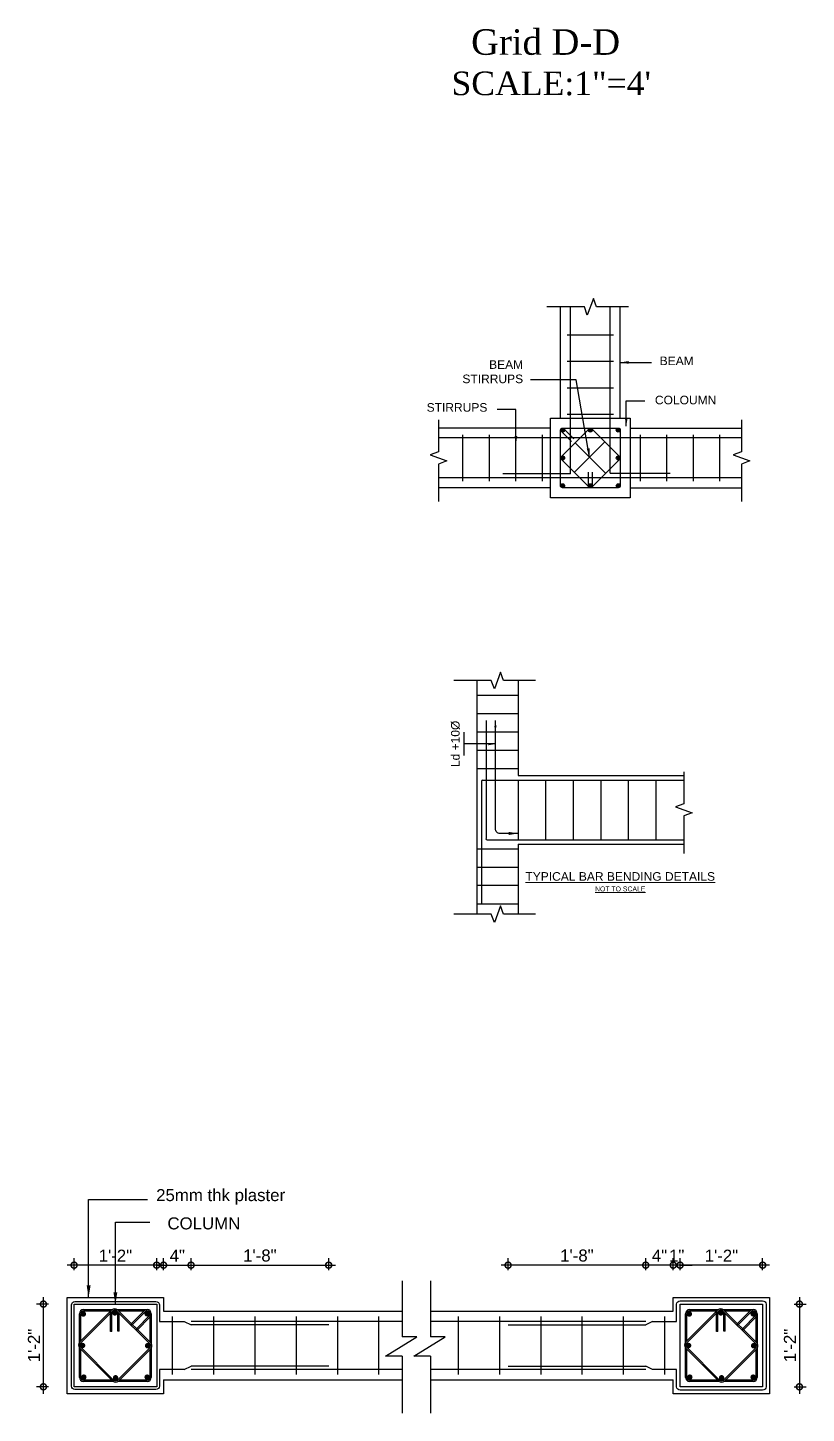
# Model space of a CAD drawing. Header units: inches. Extents: x -2812 to 9774, y -15726 to -746.
# Drawn here: x -1255 to -938, y -15164 to -14600 of the extents above; entities that cross this region are included whole.
import ezdxf

# ---------------------------------------------------------------- set-up
doc = ezdxf.new("R2010")
doc.units = ezdxf.units.IN
doc.header["$LTSCALE"] = 17
doc.header["$MEASUREMENT"] = 0
for name, color, linetype, lineweight in [('1', 7, 'Continuous', 25), ('15 TEXT', 7, 'Continuous', 15), ('25 BOT BAR', 12, 'Continuous', 25), ('Rebar', 250, 'Continuous', 30), ('ren', 12, 'Continuous', 25), ('STIRRUPS', 4, 'Continuous', 30), ('TEXT', 231, 'Continuous', 20), ('WALL', 1, 'Continuous', 35)]:
    doc.layers.add(name, color=color, linetype=linetype, lineweight=lineweight)
for name, color, linetype in [('border', 241, 'Continuous'), ('Boundries', 240, 'Continuous'), ('break line', 142, 'Continuous'), ('Dim', 1, 'Continuous'), ('EWALL-MD', 251, 'Continuous')]:
    doc.layers.add(name, color=color, linetype=linetype)
doc.styles.add('1-96', font='arial.ttf', dxfattribs={"height": 7})
doc.styles.add('ARIAL', font='arial.ttf')
doc.dimstyles.new('1-96', dxfattribs={"dimtxt": 7, "dimasz": 7, "dimexe": 4, "dimexo": 1, "dimgap": 2, "dimtad": 1, "dimdec": 0, "dimzin": 0, "dimdsep": 46, "dimlunit": 4, "dimtxsty": '1-96', "dimblk": 'DOTSMALL', "dimcen": 3, "dimdle": 4, "dimclrd": 256, "dimclre": 256, "dimclrt": 6, "dimadec": 0, "dimazin": 0, "dimtfac": 1, "dimtdec": 0, "dimtix": 1, "dimtofl": 0, "dimtmove": 1, "dimatfit": 3, "dimfxl": 3, "dimfxlon": 1, "dimtolj": 1, "dimtzin": 0, "dimlwd": -1, "dimlwe": -1, "dimarcsym": 0})
doc.dimstyles.new('4 times', dxfattribs={"dimtxt": 7, "dimasz": 7, "dimexe": 4, "dimexo": 1, "dimgap": 2, "dimtad": 1, "dimdec": 0, "dimlfac": 0.25, "dimzin": 0, "dimdsep": 46, "dimlunit": 4, "dimtxsty": '1-96', "dimblk": 'DOTSMALL', "dimcen": 3, "dimdle": 4, "dimclrd": 256, "dimclre": 256, "dimclrt": 6, "dimadec": 0, "dimazin": 0, "dimtfac": 1, "dimtdec": 0, "dimtix": 1, "dimtofl": 0, "dimtmove": 1, "dimatfit": 3, "dimfxl": 3, "dimfxlon": 1, "dimtolj": 1, "dimtzin": 0, "dimlwd": -1, "dimlwe": -1, "dimarcsym": 0})

# ---------------------------------------------------------------- blocks, each defined once
blk = doc.blocks.new('YJTJ')
at = {"layer": 'border'}
for p, q in [((41505.8, -7233), (41505.8, -7423.1)), ((41539.4, -7233), (41539.4, -7310.3)), ((41539.4, -7310.3), (41674.2, -7310.3)), ((41539.4, -7366.3), (41539.4, -7423.1)), ((41539.4, -7366.3), (41674.2, -7366.3))]:
    blk.add_line(p, q, dxfattribs=at)
at = {"layer": 'break line', "linetype": 'Continuous'}
for points in [[(41553.5, -7233), (41527.6, -7233), (41525.1, -7226.2), (41520.1, -7239.8), (41517.6, -7233), (41487.2, -7233)], [(41674.2, -7307.4), (41674.2, -7333.4), (41667.4, -7335.9), (41681.1, -7340.8), (41674.2, -7343.3), (41674.2, -7373.7)], [(41553.5, -7423.1), (41527.6, -7423.1), (41525.1, -7416.3), (41520.1, -7430), (41517.6, -7423.1), (41487.2, -7423.1)]]:
    blk.add_lwpolyline(points, dxfattribs=at)
at = {"layer": 'Dim'}
for p, q in [((41495.1, -7275.2), (41495.1, -7294.1)), ((41520.9, -7284.7), (41495.1, -7284.7))]:
    blk.add_line(p, q, dxfattribs=at)
blk.add_lwpolyline([(41539.4, -7357.5), (41524.6, -7357.5, -0.414214), (41520.9, -7353.8), (41520.9, -7265.5)], format="xyb", dxfattribs=at)
for points in [[(41520, -7271.2), (41520.9, -7265.5), (41521.9, -7271.1)], [(41515.3, -7283.8), (41520.9, -7284.7), (41515.3, -7285.7)], [(41531.6, -7356.2), (41539.4, -7357.5), (41531.6, -7358.8)]]:
    blk.add_solid(points, dxfattribs=at)
at = {"layer": 'Rebar'}
for p, q in [((41513.3, -7265.5), (41513.3, -7361.7)), ((41509.6, -7315), (41509.6, -7414.9)), ((41510.5, -7314.1), (41674.2, -7314.1)), ((41514.2, -7362.6), (41674.2, -7362.6))]:
    blk.add_line(p, q, dxfattribs=at)
for centre, start, end in [((41510.5, -7315), 90, 180), ((41514.2, -7361.7), 180, 270)]:
    blk.add_arc(centre, 0.933, start, end, dxfattribs=at)
at = {"layer": 'STIRRUPS'}
for p, q in [((41539.4, -7245.1), (41505.8, -7245.1)), ((41539.4, -7260.1), (41505.8, -7260.1)), ((41539.4, -7275), (41505.8, -7275)), ((41539.4, -7289.9), (41505.8, -7289.9)), ((41539.4, -7304.9), (41505.8, -7304.9)), ((41539.4, -7314.1), (41539.4, -7362.6)), ((41561.8, -7314.1), (41561.8, -7362.6)), ((41584.2, -7314.1), (41584.2, -7362.6)), ((41606.6, -7314.1), (41606.6, -7362.6)), ((41629, -7314.1), (41629, -7362.6)), ((41651.4, -7314.1), (41651.4, -7362.6)), ((41539.4, -7370.2), (41505.8, -7370.2)), ((41539.4, -7385.1), (41505.8, -7385.1)), ((41539.4, -7400), (41505.8, -7400)), ((41539.4, -7415), (41505.8, -7415))]:
    blk.add_line(p, q, dxfattribs=at)
at = {"layer": 'TEXT', "insert": (41484.8, -7303.5), "char_height": 7, "attachment_point": 1, "rotation": 90, "style": '1-96'}
blk.add_mtext('Ld +10%%c', dxfattribs=at)
at = {"layer": 'TEXT', "ltscale": 0.5, "insert": (41622.5, -7389), "char_height": 7, "attachment_point": 2, "style": '1-96'}
blk.add_mtext('{\\LTYPICAL BAR BENDING DETAILS\\P\\H0.5714x;NOT TO SCALE}', dxfattribs=at)
blk = doc.blocks.new('_DotSmall')
at = {"color": 0, "const_width": 0.5}
blk.add_lwpolyline([(-0.0625, 0, 1), (0.0625, 0, 1)], format="xyb", close=True, dxfattribs=at)
blk = doc.blocks.new('*D2776')
at = {"layer": 'Defpoints', "color": 0, "linetype": 'Continuous', "transparency": 16777216}
for p in [(226.5, 609.18), (210.5, 582.45), (226.5, 574.45)]:
    blk.add_point(p, dxfattribs=at)
at = {"layer": 'Dim', "transparency": 16777216}
for p, q in [((210.5, 606.18), (210.5, 613.18)), ((226.5, 606.18), (226.5, 613.18)), ((206.5, 609.18), (230.5, 609.18))]:
    blk.add_line(p, q, dxfattribs=at)
at = {"layer": 'Dim', "linetype": 'Continuous', "transparency": 16777216, "xscale": 7, "yscale": 7, "zscale": 7, "rotation": 180}
blk.add_blockref('_DotSmall', (210.5, 609.18), dxfattribs=at)
at = {"layer": 'Dim', "linetype": 'Continuous', "transparency": 16777216, "xscale": 7, "yscale": 7, "zscale": 7}
blk.add_blockref('_DotSmall', (226.5, 609.18), dxfattribs=at)
at = {"layer": 'Dim', "color": 6, "linetype": 'Continuous', "transparency": 16777216, "insert": (218.5, 614.68), "char_height": 7, "attachment_point": 5, "style": '1-96'}
blk.add_mtext('\\A1;4"', dxfattribs=at)
blk = doc.blocks.new('*D2777')
at = {"layer": 'Defpoints', "color": 0, "linetype": 'Continuous', "transparency": 16777216}
for p in [(306.5, 609.18), (226.5, 574.45), (306.5, 574.45)]:
    blk.add_point(p, dxfattribs=at)
at = {"layer": 'Dim', "transparency": 16777216}
for p, q in [((226.5, 606.18), (226.5, 613.18)), ((306.5, 606.18), (306.5, 613.18)), ((222.5, 609.18), (310.5, 609.18))]:
    blk.add_line(p, q, dxfattribs=at)
at = {"layer": 'Dim', "linetype": 'Continuous', "transparency": 16777216, "xscale": 7, "yscale": 7, "zscale": 7, "rotation": 180}
blk.add_blockref('_DotSmall', (226.5, 609.18), dxfattribs=at)
at = {"layer": 'Dim', "linetype": 'Continuous', "transparency": 16777216, "xscale": 7, "yscale": 7, "zscale": 7}
blk.add_blockref('_DotSmall', (306.5, 609.18), dxfattribs=at)
at = {"layer": 'Dim', "color": 6, "linetype": 'Continuous', "transparency": 16777216, "insert": (266.5, 614.75), "char_height": 7, "attachment_point": 5, "style": '1-96'}
blk.add_mtext('\\A1;1\'-8"', dxfattribs=at)
blk = doc.blocks.new('*D2778')
at = {"layer": 'Defpoints', "color": 0, "linetype": 'Continuous', "transparency": 16777216}
for p in [(510.82, 609.18), (510.82, 586.45), (558.82, 586.45)]:
    blk.add_point(p, dxfattribs=at)
at = {"layer": 'Dim', "transparency": 16777216}
for p, q in [((510.82, 606.18), (510.82, 613.18)), ((558.82, 606.18), (558.82, 613.18)), ((562.82, 609.18), (506.82, 609.18))]:
    blk.add_line(p, q, dxfattribs=at)
at = {"layer": 'Dim', "linetype": 'Continuous', "transparency": 16777216, "xscale": 7, "yscale": 7, "zscale": 7, "rotation": 180}
blk.add_blockref('_DotSmall', (510.82, 609.18), dxfattribs=at)
at = {"layer": 'Dim', "linetype": 'Continuous', "transparency": 16777216, "xscale": 7, "yscale": 7, "zscale": 7}
blk.add_blockref('_DotSmall', (558.82, 609.18), dxfattribs=at)
at = {"layer": 'Dim', "color": 6, "linetype": 'Continuous', "transparency": 16777216, "insert": (534.82, 614.69), "char_height": 7, "attachment_point": 5, "style": '1-96'}
blk.add_mtext('\\A1;1\'-2"', dxfattribs=at)
blk = doc.blocks.new('*D2779')
at = {"layer": 'Defpoints', "color": 0, "linetype": 'Continuous', "transparency": 16777216}
for p in [(510.82, 609.18), (506.82, 582.45), (510.82, 586.45)]:
    blk.add_point(p, dxfattribs=at)
at = {"layer": 'Dim', "transparency": 16777216}
for p, q in [((506.82, 606.18), (506.82, 613.18)), ((510.82, 606.18), (510.82, 613.18)), ((506.82, 609.18), (499.82, 609.18)), ((510.82, 609.18), (517.82, 609.18))]:
    blk.add_line(p, q, dxfattribs=at)
at = {"layer": 'Dim', "linetype": 'Continuous', "transparency": 16777216, "xscale": 7, "yscale": 7, "zscale": 7}
blk.add_blockref('_DotSmall', (506.82, 609.18), dxfattribs=at)
at = {"layer": 'Dim', "linetype": 'Continuous', "transparency": 16777216, "xscale": 7, "yscale": 7, "zscale": 7, "rotation": 180}
blk.add_blockref('_DotSmall', (510.82, 609.18), dxfattribs=at)
at = {"layer": 'Dim', "color": 6, "linetype": 'Continuous', "transparency": 16777216, "insert": (508.82, 614.69), "char_height": 7, "attachment_point": 5, "style": '1-96'}
blk.add_mtext('\\A1;1"', dxfattribs=at)
blk = doc.blocks.new('*D2780')
at = {"layer": 'Defpoints', "color": 0, "linetype": 'Continuous', "transparency": 16777216}
for p in [(490.82, 609.18), (506.82, 582.54), (490.82, 574.45)]:
    blk.add_point(p, dxfattribs=at)
at = {"layer": 'Dim', "transparency": 16777216}
for p, q in [((490.82, 606.18), (490.82, 613.18)), ((506.82, 606.18), (506.82, 613.18)), ((510.82, 609.18), (486.82, 609.18))]:
    blk.add_line(p, q, dxfattribs=at)
at = {"layer": 'Dim', "linetype": 'Continuous', "transparency": 16777216, "xscale": 7, "yscale": 7, "zscale": 7, "rotation": 180}
blk.add_blockref('_DotSmall', (490.82, 609.18), dxfattribs=at)
at = {"layer": 'Dim', "linetype": 'Continuous', "transparency": 16777216, "xscale": 7, "yscale": 7, "zscale": 7}
blk.add_blockref('_DotSmall', (506.82, 609.18), dxfattribs=at)
at = {"layer": 'Dim', "color": 6, "linetype": 'Continuous', "transparency": 16777216, "insert": (498.82, 614.68), "char_height": 7, "attachment_point": 5, "style": '1-96'}
blk.add_mtext('\\A1;4"', dxfattribs=at)
blk = doc.blocks.new('*D2781')
at = {"layer": 'Defpoints', "color": 0, "linetype": 'Continuous', "transparency": 16777216}
for p in [(410.82, 609.18), (410.82, 574.45), (490.82, 574.54)]:
    blk.add_point(p, dxfattribs=at)
at = {"layer": 'Dim', "transparency": 16777216}
for p, q in [((410.82, 606.18), (410.82, 613.18)), ((490.82, 606.18), (490.82, 613.18)), ((494.82, 609.18), (406.82, 609.18))]:
    blk.add_line(p, q, dxfattribs=at)
at = {"layer": 'Dim', "linetype": 'Continuous', "transparency": 16777216, "xscale": 7, "yscale": 7, "zscale": 7, "rotation": 180}
blk.add_blockref('_DotSmall', (410.82, 609.18), dxfattribs=at)
at = {"layer": 'Dim', "linetype": 'Continuous', "transparency": 16777216, "xscale": 7, "yscale": 7, "zscale": 7}
blk.add_blockref('_DotSmall', (490.82, 609.18), dxfattribs=at)
at = {"layer": 'Dim', "color": 6, "linetype": 'Continuous', "transparency": 16777216, "insert": (450.82, 614.75), "char_height": 7, "attachment_point": 5, "style": '1-96'}
blk.add_mtext('\\A1;1\'-8"', dxfattribs=at)
blk = doc.blocks.new('*D2775')
at = {"layer": 'Defpoints', "color": 0, "linetype": 'Continuous', "transparency": 16777216}
for p in [(158.5, 609.18), (158.5, 586.45), (206.5, 586.45)]:
    blk.add_point(p, dxfattribs=at)
at = {"layer": 'Dim', "transparency": 16777216}
for p, q in [((158.5, 606.18), (158.5, 613.18)), ((206.5, 606.18), (206.5, 613.18)), ((210.5, 609.18), (154.5, 609.18))]:
    blk.add_line(p, q, dxfattribs=at)
at = {"layer": 'Dim', "linetype": 'Continuous', "transparency": 16777216, "xscale": 7, "yscale": 7, "zscale": 7, "rotation": 180}
blk.add_blockref('_DotSmall', (158.5, 609.18), dxfattribs=at)
at = {"layer": 'Dim', "linetype": 'Continuous', "transparency": 16777216, "xscale": 7, "yscale": 7, "zscale": 7}
blk.add_blockref('_DotSmall', (206.5, 609.18), dxfattribs=at)
at = {"layer": 'Dim', "color": 6, "linetype": 'Continuous', "transparency": 16777216, "insert": (182.5, 614.69), "char_height": 7, "attachment_point": 5, "style": '1-96'}
blk.add_mtext('\\A1;1\'-2"', dxfattribs=at)
blk = doc.blocks.new('*D2782')
at = {"layer": 'Defpoints', "color": 0, "linetype": 'Continuous', "transparency": 16777216}
for p in [(140.65, 586.54), (158.5, 586.54), (158.5, 538.45)]:
    blk.add_point(p, dxfattribs=at)
at = {"layer": 'Dim', "transparency": 16777216}
for p, q in [((140.65, 534.45), (140.65, 590.54)), ((143.65, 586.54), (136.65, 586.54)), ((143.65, 538.45), (136.65, 538.45))]:
    blk.add_line(p, q, dxfattribs=at)
at = {"layer": 'Dim', "linetype": 'Continuous', "transparency": 16777216, "xscale": 7, "yscale": 7, "zscale": 7}
for p, rotation in [((140.65, 586.54), 90), ((140.65, 538.45), 270)]:
    blk.add_blockref('_DotSmall', p, dxfattribs=dict(at, rotation=rotation))
at = {"layer": 'Dim', "color": 6, "linetype": 'Continuous', "transparency": 16777216, "insert": (135.13, 562.49), "char_height": 7, "attachment_point": 5, "rotation": 90, "style": '1-96'}
blk.add_mtext('\\A1;1\'-2"', dxfattribs=at)
blk = doc.blocks.new('*D2783')
at = {"layer": 'Defpoints', "color": 0, "linetype": 'Continuous', "transparency": 16777216}
for p in [(558.82, 586.54), (558.82, 538.45), (580.18, 538.45)]:
    blk.add_point(p, dxfattribs=at)
at = {"layer": 'Dim', "transparency": 16777216}
for p, q in [((580.18, 590.54), (580.18, 534.45)), ((577.18, 586.54), (584.18, 586.54)), ((577.18, 538.45), (584.18, 538.45))]:
    blk.add_line(p, q, dxfattribs=at)
at = {"layer": 'Dim', "linetype": 'Continuous', "transparency": 16777216, "xscale": 7, "yscale": 7, "zscale": 7}
for p, rotation in [((580.18, 586.54), 90), ((580.18, 538.45), 270)]:
    blk.add_blockref('_DotSmall', p, dxfattribs=dict(at, rotation=rotation))
at = {"layer": 'Dim', "color": 6, "linetype": 'Continuous', "transparency": 16777216, "insert": (574.66, 562.49), "char_height": 7, "attachment_point": 5, "rotation": 90, "style": '1-96'}
blk.add_mtext('\\A1;1\'-2"', dxfattribs=at)
blk = doc.blocks.new('BS8')
at = {"layer": '15 TEXT', "style": 'ARIAL'}
for s, insert, char_height, width, attachment_point in [('{\\fTimes New Roman|b0|i0|c0|p18;Grid D-D}', (18830.4, -9605.71, 0), 10.4, 354.6503, 2), ('{\\fTimes New Roman|b0|i0|c0|p18;SCALE:1"=4\'}', (18792.09, -9622.93, 0), 9.6, 487.7637, 1)]:
    blk.add_mtext(s, dxfattribs=dict(at, insert=insert, char_height=char_height, width=width, attachment_point=attachment_point))
blk = doc.blocks.new('A$C777F0A80')
at = {"layer": 'break line', "ltscale": 200}
for points in [[(349.32, 600.03), (349.32, 567.53)], [(365.72, 600.03), (365.72, 567.53)], [(339.6, 556.33), (357.83, 567.53)], [(357.83, 567.53), (349.32, 567.53)], [(356, 556.33), (374.23, 567.53)], [(374.23, 567.53), (365.72, 567.53)], [(349.32, 556.33), (339.6, 556.33)], [(349.32, 556.33), (349.32, 523.04)], [(365.72, 556.33), (356, 556.33)], [(365.72, 556.33), (365.72, 523.04)]]:
    blk.add_lwpolyline(points, dxfattribs=at)
at = {"layer": 'Rebar'}
for p, q in [((222.5, 576.45), (226.5, 574.45)), ((349.32, 576.45), (226.5, 576.45)), ((306.5, 574.45), (226.5, 574.45)), ((490.82, 576.45), (365.72, 576.45)), ((410.82, 574.45), (490.82, 574.45)), ((494.82, 576.45), (490.82, 574.45)), ((222.5, 548.45), (226.5, 550.45)), ((306.5, 550.45), (226.5, 550.45)), ((349.32, 548.45), (226.5, 548.45)), ((490.82, 548.45), (365.72, 548.45)), ((410.82, 550.45), (490.82, 550.45)), ((494.82, 548.45), (490.82, 550.45))]:
    blk.add_line(p, q, dxfattribs=at)
for points in [[(494.82, 576.45), (508.82, 576.45), (508.82, 586.45, -0.414214), (510.82, 588.45), (558.82, 588.45, -0.414214), (560.82, 586.45), (560.82, 538.45, -0.414214), (558.82, 536.45), (510.82, 536.45, -0.414214), (508.82, 538.45), (508.82, 548.45), (494.82, 548.45)], [(222.5, 548.45), (208.07, 548.45), (208.07, 538.88, -0.414214), (206.07, 536.88), (158.93, 536.88, -0.414214), (156.93, 538.88), (156.93, 586.02, -0.414214), (158.93, 588.02), (206.07, 588.02, -0.414214), (208.07, 586.02), (208.07, 576.45), (222.5, 576.45)]]:
    blk.add_lwpolyline(points, format="xyb", dxfattribs=at)
at = {"layer": 'Rebar', "ltscale": 50, "const_width": 1.57}
for points in [[(163.09, 580.74, 1), (164.65, 580.74, 1)], [(181.61, 580.84, 1), (182.72, 581.94, 1)], [(200.19, 580.88, 1), (201.75, 580.88, 1)], [(515.41, 580.74, 1), (516.97, 580.74, 1)], [(533.93, 580.84, 1), (535.04, 581.94, 1)], [(552.51, 580.88, 1), (554.08, 580.88, 1)], [(162.88, 561.91, 1), (163.99, 563.02, 1)], [(200.68, 561.77, 1), (201.79, 562.88, 1)], [(515.21, 561.91, 1), (516.31, 563.02, 1)], [(553, 561.77, 1), (554.11, 562.88, 1)], [(163.36, 544.06, 1), (164.93, 544.06, 1)], [(182.05, 543.14, 1), (183.16, 544.24, 1)], [(200.19, 544.06, 1), (201.75, 544.06, 1)], [(515.68, 544.06, 1), (517.25, 544.06, 1)], [(534.37, 543.14, 1), (535.48, 544.24, 1)], [(552.51, 544.06, 1), (554.08, 544.06, 1)]]:
    blk.add_lwpolyline(points, format="xyb", close=True, dxfattribs=at)
at = {"layer": 'ren', "ltscale": 50}
blk.add_line((195.27, 571.59), (194.71, 572.15), dxfattribs=at)
for radius in [2.35, 1.57]:
    blk.add_arc((201.02, 543.92), radius, 270, 0, dxfattribs=at)
at = {"layer": 'STIRRUPS', "ltscale": 50}
for p, q in [((161.63, 564.3), (161.63, 580.97)), ((161.69, 564.36), (180.47, 583.15)), ((162.24, 563.81), (179.75, 581.31)), ((162.41, 565.08), (162.41, 580.97)), ((163.97, 583.32), (180.66, 583.32)), ((163.97, 582.53), (179.86, 582.53)), ((179.75, 570.68), (179.75, 582.42)), ((180.53, 570.68), (180.53, 582.1)), ((183.24, 582.59), (202.47, 563.36)), ((183.6, 583.32), (201.02, 583.32)), ((183.79, 583.15), (203.02, 563.92)), ((183.91, 570.79), (183.91, 581.92)), ((184.41, 582.53), (199.21, 582.53)), ((184.7, 570.79), (184.7, 581.14)), ((191.69, 575.02), (199.99, 583.32)), ((192.25, 574.46), (200.32, 582.53)), ((200.32, 582.53), (201.02, 582.53)), ((202.58, 580.97), (202.58, 564.36)), ((203.37, 580.97), (203.37, 563.48)), ((513.95, 564.3), (513.95, 580.97)), ((514.01, 564.36), (532.8, 583.15)), ((514.57, 563.81), (532.07, 581.31)), ((514.73, 565.08), (514.73, 580.97)), ((516.3, 583.32), (532.99, 583.32)), ((516.3, 582.53), (532.18, 582.53)), ((532.07, 570.68), (532.07, 582.42)), ((532.85, 570.68), (532.85, 582.1)), ((535.56, 582.59), (554.79, 563.36)), ((535.93, 583.32), (553.34, 583.32)), ((536.12, 583.15), (555.35, 563.92)), ((536.24, 570.79), (536.24, 581.92)), ((536.73, 582.53), (551.53, 582.53)), ((537.02, 570.79), (537.02, 581.14)), ((544.01, 575.02), (552.32, 583.32)), ((544.57, 574.46), (552.64, 582.53)), ((552.64, 582.53), (553.34, 582.53)), ((554.91, 580.97), (554.91, 564.36)), ((555.69, 580.97), (555.69, 563.48)), ((192.25, 574.46), (191.69, 575.02)), ((194.71, 572.15), (202.58, 580.02)), ((195.27, 571.59), (202.58, 578.91)), ((215.56, 579.34), (215.56, 545.6)), ((239.56, 579.34), (239.56, 545.6)), ((263.56, 579.34), (263.56, 545.6)), ((287.56, 579.34), (287.56, 545.6)), ((311.56, 579.34), (311.56, 545.6)), ((335.56, 579.34), (335.56, 545.6)), ((381.76, 579.34), (381.76, 545.6)), ((405.76, 579.34), (405.76, 545.6)), ((429.76, 579.34), (429.76, 545.6)), ((453.76, 579.34), (453.76, 545.6)), ((477.76, 579.34), (477.76, 545.6)), ((501.76, 579.34), (501.76, 545.6)), ((544.57, 574.46), (544.01, 575.02)), ((547.04, 572.15), (554.91, 580.02)), ((547.59, 571.59), (547.04, 572.15)), ((547.59, 571.59), (554.91, 578.91)), ((180.53, 570.68), (179.75, 570.68)), ((184.7, 570.79), (183.91, 570.79)), ((532.85, 570.68), (532.07, 570.68)), ((537.02, 570.79), (536.24, 570.79)), ((161.63, 543.92), (161.63, 561.11)), ((180.92, 541.81), (161.69, 561.04)), ((181.47, 542.37), (162.24, 561.6)), ((162.41, 543.92), (162.41, 560.32)), ((202.47, 561.15), (183.69, 542.37)), ((203.02, 560.6), (184.24, 541.81)), ((202.58, 560.15), (202.58, 543.92)), ((203.37, 561.03), (203.37, 543.92)), ((513.95, 543.92), (513.95, 561.11)), ((533.24, 541.81), (514.01, 561.04)), ((533.8, 542.37), (514.57, 561.6)), ((514.73, 543.92), (514.73, 560.32)), ((554.79, 561.15), (536.01, 542.37)), ((555.35, 560.6), (536.56, 541.81)), ((554.91, 560.15), (554.91, 543.92)), ((555.69, 561.03), (555.69, 543.92)), ((180.37, 542.36), (163.97, 542.36)), ((181.19, 541.58), (163.97, 541.58)), ((201.02, 541.58), (183.97, 541.58)), ((201.02, 542.36), (184.79, 542.36)), ((532.69, 542.36), (516.3, 542.36)), ((533.52, 541.58), (516.3, 541.58)), ((553.34, 541.58), (536.29, 541.58)), ((553.34, 542.36), (537.11, 542.36))]:
    blk.add_line(p, q, dxfattribs=at)
for centre, radius, start, end in [((163.97, 580.97), 2.35, 90, 180), ((163.97, 580.97), 1.57, 90, 180), ((182.13, 581.49), 2.35, 45, 135), ((182.07, 581.33), 1.72, 47.0972, 153.63431), ((201.02, 580.97), 2.35, 0, 90), ((201.02, 580.97), 1.57, 0, 90), ((516.3, 580.97), 2.35, 90, 180), ((516.3, 580.97), 1.57, 90, 180), ((534.46, 581.49), 2.35, 45, 135), ((534.39, 581.33), 1.72, 47.0972, 153.63431), ((553.34, 580.97), 2.35, 0, 90), ((553.34, 580.97), 1.57, 0, 90), ((163.35, 562.7), 2.35, 135, 225), ((515.67, 562.7), 2.35, 135, 225), ((163.35, 562.7), 1.57, 135, 225), ((201.36, 562.26), 1.57, 315, 38.83732), ((201.36, 562.26), 2.35, 315, 45), ((515.67, 562.7), 1.57, 135, 225), ((553.69, 562.26), 1.57, 315, 38.83732), ((553.69, 562.26), 2.35, 315, 45), ((163.97, 543.92), 2.35, 180, 270), ((163.97, 543.92), 1.57, 180, 270), ((182.58, 543.47), 2.35, 225, 315), ((182.58, 543.47), 1.57, 225, 315), ((516.3, 543.92), 2.35, 180, 270), ((516.3, 543.92), 1.57, 180, 270), ((534.9, 543.47), 2.35, 225, 315), ((534.9, 543.47), 1.57, 225, 315), ((553.34, 543.92), 2.35, 270, 0), ((553.34, 543.92), 1.57, 270, 0)]:
    blk.add_arc(centre, radius, start, end, dxfattribs=at)
at = {"layer": 'WALL', "lineweight": 30}
for p, q in [((210.5, 582.45), (349.32, 582.45)), ((365.72, 582.45), (506.82, 582.45)), ((210.5, 542.45), (349.32, 542.45)), ((365.72, 542.45), (506.82, 542.45))]:
    blk.add_line(p, q, dxfattribs=at)
for points in [[(210.5, 542.45), (210.5, 534.45), (154.5, 534.45), (154.5, 590.45), (210.5, 590.45), (210.5, 582.45)], [(506.82, 582.45), (506.82, 590.45), (562.82, 590.45), (562.82, 534.45), (506.82, 534.45), (506.82, 542.45)]]:
    blk.add_lwpolyline(points, dxfattribs=at)
for points in [[(158.5, 586.45), (206.5, 586.45), (206.5, 538.45), (158.5, 538.45)], [(510.82, 586.45), (558.82, 586.45), (558.82, 538.45), (510.82, 538.45)]]:
    blk.add_lwpolyline(points, close=True, dxfattribs=at)
at = {"layer": 'TEXT', "char_height": 7, "width": 86.5, "attachment_point": 3, "style": '1-96'}
for s, insert in [('25mm thk plaster', (281.19, 653.43)), ('COLUMN', (255.13, 636.99))]:
    blk.add_mtext(s, dxfattribs=dict(at, insert=insert))
at = {"layer": 'Dim', "linetype": 'Continuous'}
for base, p1, p2, picture, middle in [((158.5, 609.18), (206.5, 586.45), (158.5, 586.45), '*D2775', (182.5, 614.69)), ((510.82, 609.18), (558.82, 586.45), (510.82, 586.45), '*D2778', (534.82, 614.69))]:
    dim = blk.add_linear_dim(base=base, p1=p1, p2=p2, text='1\'-2"', dimstyle='4 times', dxfattribs=at)
    dim.commit()
    dim.dimension.update_dxf_attribs({"geometry": picture, "text_midpoint": middle})
for base, p1, p2, picture, middle in [((226.5, 609.18), (210.5, 582.45), (226.5, 574.45), '*D2776', (218.5, 614.68)), ((306.5, 609.18), (226.5, 574.45), (306.5, 574.45), '*D2777', (266.5, 614.75)), ((410.82, 609.18), (490.82, 574.54), (410.82, 574.45), '*D2781', (450.82, 614.75)), ((490.82, 609.18), (506.82, 582.54), (490.82, 574.45), '*D2780', (498.82, 614.68)), ((510.82, 609.18), (506.82, 582.45), (510.82, 586.45), '*D2779', (508.82, 614.69))]:
    dim = blk.add_linear_dim(base=base, p1=p1, p2=p2, dimstyle='4 times', dxfattribs=at)
    dim.commit()
    dim.dimension.update_dxf_attribs({"geometry": picture, "text_midpoint": middle})
for base, p1, p2, picture, middle in [((140.65, 586.54), (158.5, 538.45), (158.5, 586.54), '*D2782', (135.13, 562.49)), ((580.18, 538.45), (558.82, 586.54), (558.82, 538.45), '*D2783', (574.66, 562.49))]:
    dim = blk.add_linear_dim(base=base, p1=p1, p2=p2, angle=90, text='1\'-2"', dimstyle='4 times', dxfattribs=at)
    dim.commit()
    dim.dimension.update_dxf_attribs({"geometry": picture, "text_midpoint": middle})
for points in [[(166.94, 590.45), (166.94, 647.3), (201.2, 647.3)], [(182.5, 586.45), (182.5, 634.16), (202.46, 634.16)]]:
    blk.add_leader(points, dimstyle='1-96', dxfattribs=at)
blk = doc.blocks.new('A$C48F05ABB')
at = {"layer": 'Rebar'}
h = blk.add_hatch(color=256, dxfattribs=at)
edge = h.paths.add_edge_path()
edge.add_arc((111.1, 58.1), 1.62, 0, 360)
h = blk.add_hatch(color=256, dxfattribs=at)
edge = h.paths.add_edge_path()
edge.add_arc((133.7, 58.1), 1.62, 0, 360)
h = blk.add_hatch(color=256, dxfattribs=at)
edge = h.paths.add_edge_path()
edge.add_arc((156.4, 58.1), 1.62, 0, 360)
h = blk.add_hatch(color=256, dxfattribs=at)
edge = h.paths.add_edge_path()
edge.add_arc((111.1, 35.4), 1.62, 0, 360)
h = blk.add_hatch(color=256, dxfattribs=at)
edge = h.paths.add_edge_path()
edge.add_arc((156.4, 35.4), 1.62, 0, 360)
h = blk.add_hatch(color=256, dxfattribs=at)
edge = h.paths.add_edge_path()
edge.add_arc((111.1, 12.7), 1.62, 0, 360)
h = blk.add_hatch(color=256, dxfattribs=at)
edge = h.paths.add_edge_path()
edge.add_arc((133.7, 12.7), 1.62, 0, 360)
h = blk.add_hatch(color=256, dxfattribs=at)
edge = h.paths.add_edge_path()
edge.add_arc((156.4, 12.7), 1.62, 0, 360)
at = {"layer": 'border'}
for p, q in [((109.4, 67.8), (109.4, 158.4)), ((158, 67.8), (158, 158.4)), ((101.3, 59.7), (10.7, 59.7)), ((166.1, 59.7), (256.7, 59.7)), ((29.7, 54.3), (29.7, 16.5)), ((101.3, 11.1), (10.7, 11.1)), ((166.1, 11.1), (256.7, 11.1))]:
    blk.add_line(p, q, dxfattribs=at)
blk.add_lwpolyline([(101.3, 3), (101.3, 67.8), (166.1, 67.8), (166.1, 3), (101.3, 3)], dxfattribs=at)
at = {"layer": 'break line', "linetype": 'Continuous'}
for points in [[(164.6, 158.4), (138.7, 158.4), (136.2, 165.2), (131.2, 151.6), (128.8, 158.4), (98.3, 158.4)], [(10, 66.3), (10, 40.4), (3.2, 37.9), (16.8, 32.9), (10, 30.4), (10, 0)], [(256.7, 66.3), (256.7, 40.4), (249.9, 37.9), (263.6, 32.9), (256.7, 30.4), (256.7, 0)]]:
    blk.add_lwpolyline(points, dxfattribs=at)
at = {"layer": 'Dim'}
for p, q in [((145.4, 48.5), (120.7, 23.7)), ((121.4, 47.8), (146.1, 23))]:
    blk.add_line(p, q, dxfattribs=at)
at = {"layer": 'Rebar'}
for p, q in [((117.5, 22.5), (117.5, 158.4)), ((149.9, 22.9), (149.9, 158.4)), ((256.7, 51.6), (10, 51.6)), ((149.9, 22.9), (198.6, 22.9)), ((256.7, 19.2), (10, 19.2)), ((117.5, 22.5), (62.4, 22.5))]:
    blk.add_line(p, q, dxfattribs=at)
for centre in [(111.1, 58.1), (133.7, 58.1), (156.4, 58.1), (111.1, 35.4), (156.4, 35.4), (111.1, 12.7), (133.7, 12.7), (156.4, 12.7)]:
    blk.add_circle(centre, 1.62, dxfattribs=at)
at = {"layer": 'STIRRUPS'}
for p, q in [((152.6, 135.4), (114.8, 135.4)), ((152.6, 113.8), (114.8, 113.8)), ((152.6, 92.2), (114.8, 92.2)), ((152.6, 70.6), (114.8, 70.6)), ((109.4, 57.6), (118.3, 48.7)), ((112.6, 58.6), (120.2, 50.9)), ((51.3, 54.3), (51.3, 16.5)), ((72.9, 54.3), (72.9, 16.5)), ((94.5, 54.3), (94.5, 16.5)), ((174.1, 54.3), (174.1, 16.5)), ((195.7, 54.3), (195.7, 16.5)), ((217.3, 54.3), (217.3, 16.5)), ((238.9, 54.3), (238.9, 16.5)), ((132.1, 12.9), (132.1, 23.7)), ((135.4, 12.8), (135.4, 23.7))]:
    blk.add_line(p, q, dxfattribs=at)
for points in [[(110.5, 36.9), (132.2, 58.6, -0.707107), (135.3, 58.6), (157, 36.9, -0.707107), (157, 33.9), (135.3, 12.2, -0.709517), (132.2, 12.2), (110.5, 33.9, -0.707107), (110.5, 36.9, -4.727731)], [(156.3, 11.1), (111.2, 11.1, -0.465702), (109.4, 12.9), (109.4, 58.1, -0.487704), (111.4, 59.7), (156.4, 59.7, -0.448399), (158, 57.9), (158, 12.7, -0.437273), (156.3, 11.1, -12.982851)]]:
    blk.add_lwpolyline(points, format="xyb", dxfattribs=at)
at = {"layer": 'TEXT', "ltscale": 0.5, "char_height": 7, "width": 36.24, "attachment_point": 3, "style": '1-96'}
for s, insert in [('BEAM STIRRUPS', (79, 114.9)), ('BEAM', (217.8, 117.9)), ('STIRRUPS', (49.9, 80)), ('COLOUMN', (236.2, 86))]:
    blk.add_mtext(s, dxfattribs=dict(at, insert=insert))
at = {"layer": 'Dim'}
for points in [[(158, 113.1), (183.4, 113.1)], [(133.1, 36.1), (122.2, 99), (85.1, 99)], [(162.9, 61.1), (162.9, 81.8), (178.1, 81.8)], [(73.1, 46.3), (73.1, 74.7), (57.9, 74.7)]]:
    blk.add_leader(points, dimstyle='1-96', override={"dimtxsty": '1-96'}, dxfattribs=at)

msp = doc.modelspace()

# ---------------------------------------------------------------- block references
at = {"layer": '1', "xscale": 0.5, "yscale": 0.5, "zscale": 0.5}
msp.add_blockref('YJTJ', (-21824.9, -11249.41), dxfattribs=at)
at = {"layer": '25 BOT BAR'}
msp.add_blockref('BS8', (-19874.4, -4995.15, 0), dxfattribs=at)
at = {"layer": 'Boundries', "xscale": 0.69984, "yscale": 0.69984, "zscale": 0.69984}
msp.add_blockref('A$C777F0A80', (-1346.78, -15530.2), dxfattribs=at)
at = {"layer": 'EWALL-MD', "color": 7, "xscale": 0.5, "yscale": 0.5, "zscale": 0.5}
msp.add_blockref('A$C48F05ABB', (-1092.65, -14793.02), dxfattribs=at)

doc.saveas('drawing.dxf')
